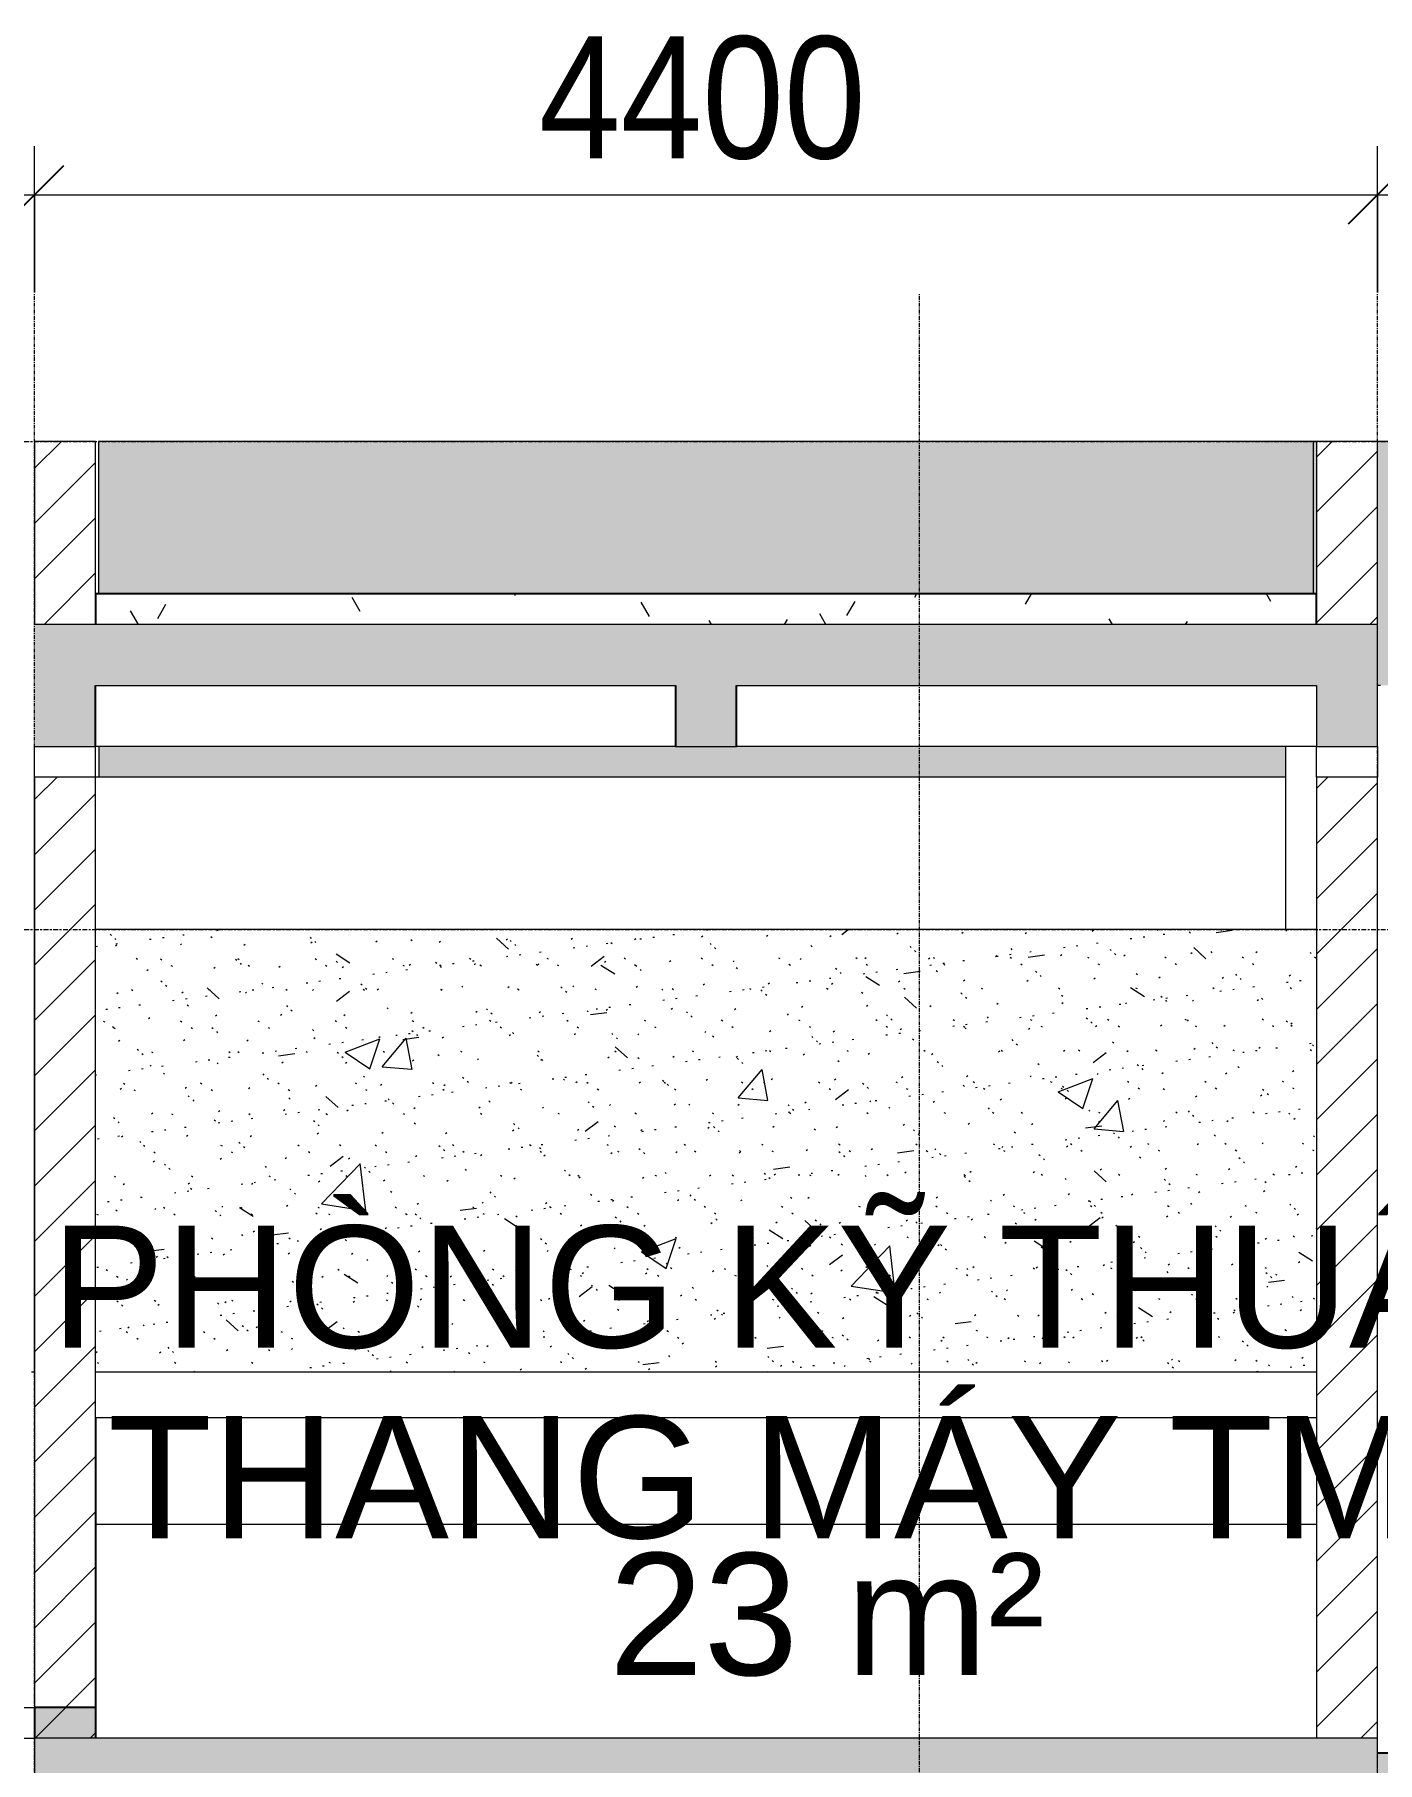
# Model space of a CAD drawing. Header units: millimetres. Extents: x 26124 to 258712, y -8723 to 35400.
# Drawn here: x 112052 to 116453, y 29470 to 35134 of the extents above; entities that cross this region are included whole.
import ezdxf

# ---------------------------------------------------------------- set-up
doc = ezdxf.new("R2010")
doc.units = ezdxf.units.MM
doc.linetypes.add('Centre', pattern=[31.75, 6.35, -4.7625, 15.875, -4.7625])
doc.linetypes.add('Grid Line', pattern=[22.225, 12.7, -3.175, 3.175, -3.175])
for name, color, linetype, lineweight in [('0-1', 7, 'Continuous', 5), ('A-ANNO-DIMS', 211, 'Continuous', 9), ('A-ANNO-DIMS-160', 211, 'Continuous', 9), ('A-AREA-IDEN', 2, 'Continuous', 9), ('A-DETL-GENF-1', 7, 'Continuous', 9), ('A-DETL-MEDM', 33, 'Continuous', 18), ('A-DETL-THIN', 151, 'Continuous', 9), ('A-FLOR-2', 7, 'Continuous', 9), ('A-FLOR-3', 192, 'Continuous', 25), ('A-FLOR-LEVL-2', 51, 'Centre', 9), ('A-FLOR-PATT-3', 8, 'Continuous', 9), ('A-WALL', 113, 'Continuous', 9), ('A-WALL-1', 113, 'Continuous', 18), ('A-WALL-PATT-4', 111, 'Continuous', 9), ('I-WALL', 2, 'Continuous', 9), ('I-WALL-3', 2, 'Continuous', 18), ('S-BEAM-1', 12, 'Continuous', 5), ('S-BEAM-2', 10, 'Continuous', 25), ('S-BEAM-3', 7, 'Continuous', 9), ('S-COLS-1', 7, 'Continuous', 9), ('S-GRID-1', 1, 'Grid Line', 9)]:
    doc.layers.add(name, color=color, linetype=linetype, lineweight=lineweight)
doc.styles.add('Arial_1', font='arial.ttf', dxfattribs={"height": 400})
doc.styles.add('UTM Avo', font='', dxfattribs={"width": 0.9, "height": 400})
doc.styles.get('UTM Avo').set_extended_font_data('UTM Avo')
doc.dimstyles.new('1_Dim_chi_tiet_2_5', dxfattribs={"dimscale": 304.8, "dimtxt": 399.720379, "dimasz": 0.629921, "dimexe": 0.524934, "dimexo": 0.0625, "dimgap": 0.052493, "dimtad": 1, "dimdec": 0, "dimrnd": 5, "dimzin": 0, "dimdsep": 46, "dimtxsty": 'UTM Avo', "dimblk1": 'OBLIQUE', "dimblk2": 'OBLIQUE', "dimsah": 1, "dimcen": 0.09, "dimdle": 0.524934, "dimazin": 0, "dimtfac": 1, "dimtdec": 4, "dimtix": 1, "dimtmove": 0, "dimatfit": 3, "dimfxl": 1.049869, "dimfxlon": 1, "dimtvp": 1, "dimtolj": 1, "dimtzin": 0, "dimarcsym": 2})
pattern_1 = [(0, (80880.3, 14125), (650.24, 162.56), [53.645, -434.035, 53.645, -434.035, -2600.96]), (0, (80880.3, 14125), (650.24, 162.56), [-975.36, 53.645, -921.715, 53.645, -434.035, -1137.92]), (0, (80880.3, 14125), (650.24, 162.56), [-2438.4, 53.645, -271.475, 53.645, -759.155]), (120, (81124.14, 14206.28), (-465.9011, 481.84436), [53.645, -434.035, 53.645, -3034.995]), (120, (81124.14, 14206.28), (-465.9011, 481.84436), [-541.325, -434.035, 53.645, -921.715, -1625.6]), (120, (81124.14, 14206.28), (-465.9011, 481.84436), [-1950.72, 53.645, -434.035, 53.645, -1084.275]), (120, (81124.14, 14206.28), (-465.9011, 481.84436), [-2492.045, -271.475, 53.645, -759.155]), (240, (81205.42, 14531.4), (-184.3389, -644.40436), [53.645, -434.035, 53.645, -3034.995]), (240, (81205.42, 14531.4), (-184.3389, -644.40436), [-541.325, -434.035, 53.645, -921.715, -1625.6]), (240, (81205.42, 14531.4), (-184.3389, -644.40436), [-1950.72, 53.645, -434.035, 53.645, -1084.275]), (240, (81205.42, 14531.4), (-184.3389, -644.40436), [-2492.045, -271.475, 53.645, -759.155])]
pattern_2 = [(45, (80880.3, 14125), (-90.50967, 90.50967), [])]

# ---------------------------------------------------------------- blocks, each defined once
blk = doc.blocks.new('NCV_TKTC_KET CAU_rvt-1-TKCS_MẶT CẮT 3')
at = {"layer": 'S-BEAM-1'}
blk.add_hatch(color=256, dxfattribs=at).paths.add_polyline_path([(112052.7, 29550), (112252.7, 29550), (112252.7, 29650), (112052.7, 29650)])
at = {"layer": 'A-FLOR-2'}
for p, q in [((112252.6, 30750), (116252.6, 30750)), ((116252.6, 30600), (112252.6, 30600))]:
    blk.add_line(p, q, dxfattribs=at)
at = {"layer": 'S-BEAM-2'}
for p, q in [((112252.6, 32800), (112252.6, 33000)), ((114152.6, 33000), (114152.6, 32800)), ((114352.6, 32800), (114352.6, 33000)), ((112252.7, 29650), (112052.7, 29650)), ((112052.7, 29650), (112052.7, 29550)), ((112252.7, 29550), (112252.7, 29650))]:
    blk.add_line(p, q, dxfattribs=at)
at = {"layer": 'S-BEAM-3'}
for p, q in [((114152.6, 32800), (112252.6, 32800)), ((116252.6, 32800), (114352.6, 32800)), ((112252.6, 30750), (116252.6, 30750)), ((116252.6, 30250), (112252.6, 30250)), ((107852.6, 29650), (112052.6, 29650))]:
    blk.add_line(p, q, dxfattribs=at)
at = {"layer": 'S-COLS-1'}
for p, q in [((112252.6, 32700), (112252.6, 32800)), ((116152.6, 32200), (116152.6, 32800)), ((116252.6, 32700), (116252.6, 32800))]:
    blk.add_line(p, q, dxfattribs=at)
blk = doc.blocks.new('DIMBLOCK72-TKCS_MẶT CẮT 3')
at = {"layer": 'A-ANNO-DIMS-160'}
for p, q in [((105952.6, 34288.1), (105952.6, 34768.1)), ((112052.6, 34288.1), (112052.6, 34768.1)), ((105792.6, 34608.1), (112052.6, 34608.1)), ((105952.6, 34608.1), (105952.6, 34288.1)), ((112052.6, 34608.1), (112052.6, 34288.1))]:
    blk.add_line(p, q, dxfattribs=at)
at = {"layer": 'A-ANNO-DIMS-160', "lineweight": 25}
for p, q in [((105952.6, 34608.1), (106048.6, 34704.1)), ((112052.6, 34608.1), (112148.6, 34704.1)), ((105952.6, 34608.1), (105856.6, 34512.1)), ((112052.6, 34608.1), (111956.6, 34512.1))]:
    blk.add_line(p, q, dxfattribs=at)
at = {"layer": 'A-ANNO-DIMS-160', "color": 0, "insert": (108454.8, 35127.7), "char_height": 400, "width": 1314.636, "attachment_point": 1, "line_spacing_factor": 1.110334, "style": 'UTM Avo'}
blk.add_mtext('6100', dxfattribs=at)
blk = doc.blocks.new('_Oblique')
at = {"color": 0, "linetype": 'ByBlock', "lineweight": -2}
blk.add_line((-0.5, -0.5), (0.5, 0.5), dxfattribs=at)
blk = doc.blocks.new('DIMBLOCK73-TKCS_MẶT CẮT 3')
at = {"layer": 'A-ANNO-DIMS-160'}
for p, q in [((112052.6, 34288.1), (112052.6, 34768.1)), ((116452.6, 34288.1), (116452.6, 34768.1)), ((112052.6, 34608.1), (116452.6, 34608.1)), ((112052.6, 34608.1), (112052.6, 34288.1)), ((116452.6, 34608.1), (116452.6, 34288.1))]:
    blk.add_line(p, q, dxfattribs=at)
at = {"layer": 'A-ANNO-DIMS-160', "lineweight": 25}
for p, q in [((112052.6, 34608.1), (112148.6, 34704.1)), ((116452.6, 34608.1), (116548.6, 34704.1)), ((112052.6, 34608.1), (111956.6, 34512.1)), ((116452.6, 34608.1), (116356.6, 34512.1))]:
    blk.add_line(p, q, dxfattribs=at)
at = {"layer": 'A-ANNO-DIMS-160', "color": 0, "insert": (113704.8, 35127.7), "char_height": 400, "width": 1314.636, "attachment_point": 1, "line_spacing_factor": 1.110334, "style": 'UTM Avo'}
blk.add_mtext('4400', dxfattribs=at)
blk = doc.blocks.new('DIMBLOCK74-TKCS_MẶT CẮT 3')
at = {"layer": 'A-ANNO-DIMS-160'}
for p, q in [((116452.6, 34288.1), (116452.6, 34768.1)), ((127252.6, 34288.1), (127252.6, 34768.1)), ((116452.6, 34608.1), (127412.6, 34608.1)), ((116452.6, 34608.1), (116452.6, 34288.1)), ((127252.6, 34608.1), (127252.6, 34288.1))]:
    blk.add_line(p, q, dxfattribs=at)
at = {"layer": 'A-ANNO-DIMS-160', "lineweight": 25}
for p, q in [((116452.6, 34608.1), (116548.6, 34704.1)), ((127252.6, 34608.1), (127348.6, 34704.1)), ((116452.6, 34608.1), (116356.6, 34512.1)), ((127252.6, 34608.1), (127156.6, 34512.1))]:
    blk.add_line(p, q, dxfattribs=at)
at = {"layer": 'A-ANNO-DIMS-160', "color": 0, "insert": (121167.9, 35127.7), "char_height": 400, "width": 1643.295, "attachment_point": 1, "line_spacing_factor": 1.110334, "style": 'UTM Avo'}
blk.add_mtext('10800', dxfattribs=at)

msp = doc.modelspace()

# ---------------------------------------------------------------- hatches: boundary and pattern name
at = {"layer": 'A-DETL-GENF-1'}
h = msp.add_hatch(color=256, dxfattribs=at)
h.paths.add_polyline_path([(116152.5, 1550), (116452.5, 1550), (116452.5, 1950), (118252.6, 1950), (118252.6, 1700), (118452.6, 1700), (118452.6, 1950), (122652.5, 1950), (122652.5, 1550), (122953, 1550), (122953, 1950), (126952.5, 1950), (126952.5, 1550), (127252.5, 1550), (127252.5, 2150), (112052.6, 2150), (112052.6, 1550), (112352.5, 1550), (112352.5, 1950), (116152.5, 1950), (116152.5, 1809.6)])
h.paths.add_polyline_path([(33652.6, 1550), (33952.6, 1550), (33952.6, 2000), (37952.1, 2000), (37952.1, 1550), (38252.6, 1550), (38252.6, 1950), (42452.6, 1950), (42452.6, 1700), (42652.6, 1700), (42652.6, 1950), (44452.6, 1950), (44452.6, 1550), (44752.6, 1550), (44752.6, 1950), (48552.6, 1950), (48552.6, 1550), (48852.6, 1550), (48852.6, 2150), (33652.6, 2150), (33652.6, 1809.6)])
h.paths.add_polyline_path([(126952.5, 4950), (127252.5, 4950), (127252.5, 5550), (112052.6, 5550), (112052.6, 4950), (112352.5, 4950), (112352.5, 5350), (116152.5, 5350), (116152.5, 4950), (116452.5, 4950), (116452.5, 5350), (118252.6, 5350), (118252.6, 5100), (118452.6, 5100), (118452.6, 5350), (122652.5, 5350), (122652.5, 4950), (122953, 4950), (122953, 5350), (126952.5, 5350)])
h.paths.add_polyline_path([(44752.6, 4950), (44752.6, 5350), (48552.6, 5350), (48552.6, 4950), (48852.6, 4950), (48852.6, 5550), (33652.6, 5550), (33652.6, 4950), (33952.6, 4950), (33952.6, 5380), (37952.1, 5380), (37952.1, 4950), (38252.6, 4950), (38252.6, 5350), (42452.6, 5350), (42452.6, 5100), (42652.6, 5100), (42652.6, 5350), (44452.6, 5350), (44452.6, 4950), (44717.3, 4950)])
h.paths.add_polyline_path([(126952.5, 8350), (127252.5, 8350), (127252.5, 8950), (112052.6, 8950), (112052.6, 8350), (112352.5, 8350), (112352.5, 8750), (116152.5, 8750), (116152.5, 8350), (116452.5, 8350), (116452.5, 8750), (118252.6, 8750), (118252.6, 8500), (118452.6, 8500), (118452.6, 8750), (122652.5, 8750), (122652.5, 8350), (122953, 8350), (122953, 8750), (126952.5, 8750)])
h.paths.add_polyline_path([(33952.6, 8350), (33952.6, 8780), (37952.1, 8780), (37952.1, 8350), (38252.6, 8350), (38252.6, 8750), (42452.6, 8750), (42452.6, 8500), (42652.6, 8500), (42652.6, 8750), (44452.6, 8750), (44452.6, 8350), (44752.6, 8350), (44752.6, 8750), (48552.6, 8750), (48552.6, 8350), (48852.6, 8350), (48852.6, 8950), (33652.6, 8950), (33652.6, 8350)])
h.paths.add_polyline_path([(33952.6, 11750), (33952.6, 12200), (37952.1, 12200), (37952.1, 11750), (38252.6, 11750), (38252.6, 12150), (42452.6, 12150), (42452.6, 11900), (42652.6, 11900), (42652.6, 12150), (44452.6, 12150), (44452.6, 11750), (44752.6, 11750), (44752.6, 12150), (48552.6, 12150), (48552.6, 11750), (48852.6, 11750), (48852.6, 12350), (33652.6, 12350), (33652.6, 11750)])
h.paths.add_polyline_path([(116189.3, 11750), (116452.5, 11750), (116452.5, 12150), (118252.6, 12150), (118252.6, 11900), (118452.6, 11900), (118452.6, 12150), (122652.5, 12150), (122652.5, 11750), (122953, 11750), (122953, 12150), (126952.5, 12150), (126952.5, 11750), (127252.5, 11750), (127252.5, 12350), (112052.6, 12350), (112052.6, 11750), (112352.5, 11750), (112352.5, 12150), (116152.5, 12150), (116152.5, 11750)])
h.paths.add_polyline_path([(126952.5, 15150), (127252.5, 15150), (127252.5, 15750), (112052.6, 15750), (112052.6, 15150), (112352.5, 15150), (112352.5, 15550), (116152.5, 15550), (116152.5, 15150), (116452.5, 15150), (116452.5, 15550), (118252.6, 15550), (118252.6, 15300), (118452.6, 15300), (118452.6, 15550), (122652.5, 15550), (122652.5, 15150), (122953, 15150), (122953, 15550), (126952.5, 15550)])
h.paths.add_polyline_path([(33952.6, 15150), (33952.6, 15600), (37952.1, 15600), (37952.1, 15150), (38252.6, 15150), (38252.6, 15550), (42452.6, 15550), (42452.6, 15300), (42652.6, 15300), (42652.6, 15550), (44452.6, 15550), (44452.6, 15150), (44752.6, 15150), (44752.6, 15550), (48552.6, 15550), (48552.6, 15150), (48852.6, 15150), (48852.6, 15750), (33652.6, 15750), (33652.6, 15150)])
h.paths.add_polyline_path([(126952.5, 18550), (127252.5, 18550), (127252.5, 19150), (112052.6, 19150), (112052.6, 18550), (112352.5, 18550), (112352.5, 18950), (116152.5, 18950), (116152.5, 18550), (116452.5, 18550), (116452.5, 18950), (118252.6, 18950), (118252.6, 18700), (118452.6, 18700), (118452.6, 18950), (122652.5, 18950), (122652.5, 18550), (122953, 18550), (122953, 18950), (126952.5, 18950), (126952.5, 18552.9)])
h.paths.add_polyline_path([(33952.6, 18550), (33952.6, 19000), (37952.1, 19000), (37952.1, 18550), (38252.6, 18550), (38252.6, 18950), (42452.6, 18950), (42452.6, 18700), (42652.6, 18700), (42652.6, 18950), (44452.6, 18950), (44452.6, 18550), (44752.6, 18550), (44752.6, 18950), (48552.6, 18950), (48552.6, 18550), (48852.6, 18550), (48852.6, 19150), (33652.6, 19150), (33652.6, 18550)])
h.paths.add_polyline_path([(126952.5, 21950), (127252.5, 21950), (127252.5, 22550), (112052.6, 22550), (112052.6, 21950), (112352.5, 21950), (112352.5, 22350), (116152.5, 22350), (116152.5, 21950), (116452.5, 21950), (116452.5, 22350), (118252.6, 22350), (118252.6, 22100), (118452.6, 22100), (118452.6, 22350), (122652.5, 22350), (122652.5, 21950), (122953, 21950), (122953, 22350), (126952.5, 22350), (126952.5, 22140.7)])
h.paths.add_polyline_path([(33652.6, 21950), (33952.6, 21950), (33952.6, 22400), (37952.1, 22400), (37952.1, 21950), (38252.6, 21950), (38252.6, 22350), (42452.6, 22350), (42452.6, 22100), (42652.6, 22100), (42652.6, 22350), (44452.6, 22350), (44452.6, 21950), (44752.6, 21950), (44752.6, 22350), (48552.6, 22350), (48552.6, 21950), (48852.6, 21950), (48852.6, 22550), (33652.6, 22550), (33652.6, 22140.7)])
h.paths.add_polyline_path([(127252.5, 25350), (127252.5, 25950), (112052.6, 25950), (112052.6, 25350), (112352.5, 25350), (112352.5, 25750), (116152.5, 25750), (116152.5, 25350), (116452.5, 25350), (116452.5, 25750), (118252.6, 25750), (118252.6, 25500), (118452.6, 25500), (118452.6, 25750), (122652.5, 25750), (122652.5, 25350), (122953, 25350), (122953, 25750), (126952.5, 25750), (126952.5, 25350)])
h.paths.add_polyline_path([(33952.6, 25350), (33952.6, 25800), (37952.1, 25800), (37952.1, 25350), (38252.6, 25350), (38252.6, 25750), (42452.6, 25750), (42452.6, 25500), (42652.6, 25500), (42652.6, 25750), (44452.6, 25750), (44452.6, 25350), (44752.6, 25350), (44752.6, 25750), (48552.6, 25750), (48552.6, 25350), (48852.6, 25350), (48852.6, 25950), (33652.6, 25950), (33652.6, 25350)])
h.paths.add_polyline_path([(126952.6, 28750), (127252.6, 28750), (127252.6, 29650), (127052.6, 29650), (127052.6, 29350), (116452.6, 29350), (116452.6, 29550), (112052.6, 29550), (112052.6, 28950), (112352.7, 28950), (112352.7, 29350), (116152.6, 29350), (116152.6, 28950), (116452.6, 28950), (116452.6, 29150), (118252.6, 29150), (118252.6, 28900), (118452.6, 28900), (118452.6, 29150), (122652.6, 29150), (122652.6, 28750), (122952.6, 28750), (122952.6, 29150), (126952.6, 29150)])
h.paths.add_polyline_path([(33952.6, 28750), (33952.6, 29150), (37952.1, 29150), (37952.1, 28750), (38252.6, 28750), (38252.6, 29150), (42452.6, 29150), (42452.6, 28900), (42652.6, 28900), (42652.6, 29150), (44452.6, 29150), (44452.6, 28950), (44752.6, 28950), (44752.6, 29350), (48552.6, 29350), (48552.6, 28950), (48852.6, 28950), (48852.6, 29550), (44452.6, 29550), (44452.6, 29350), (33852.6, 29350), (33852.6, 29650), (33652.6, 29650), (33652.6, 28750)])
h.paths.add_polyline_path([(127252.6, 32700), (127252.6, 33200), (126454.5, 33200), (126454.5, 33000), (127054.5, 33000), (127054.5, 32700)])
h.paths.add_polyline_path([(33652.6, 32700), (33850.6, 32700), (33850.6, 33000), (34450.6, 33000), (34450.6, 33200), (33652.6, 33200)])
h.paths.add_polyline_path([(112252.5, 32800), (112252.5, 33000), (114152.7, 33000), (114152.7, 32800), (114352.5, 32800), (114352.5, 33000), (116252.6, 33000), (116252.6, 32800), (116452.6, 32800), (116452.6, 33200), (112052.4, 33200), (112052.4, 32800)])
h.paths.add_polyline_path([(46752.4, 32800), (46752.4, 33000), (48652.6, 33000), (48652.6, 32800), (48852.7, 32800), (48852.7, 33200), (44452.6, 33200), (44452.6, 32800), (44652.6, 32800), (44652.6, 33000), (46552.6, 33000), (46552.6, 32800)])
at = {"layer": 'A-FLOR-PATT-3'}
h = msp.add_hatch(dxfattribs=at)
h.set_pattern_fill('FP_2', color=256, style=0, pattern_type=2)
h.set_pattern_definition(pattern_1)
h.paths.add_polyline_path([(116189.3, 33200), (116252.6, 33200), (116252.6, 33300), (112252.6, 33300), (112252.6, 33200), (114352.5, 33200)])
h = msp.add_hatch(dxfattribs=at)
h.set_pattern_fill('FP_2', color=256, style=0, pattern_type=2)
h.set_pattern_definition(pattern_1)
h.paths.add_polyline_path([(33852.6, 29350), (44452.6, 29350), (44452.6, 29500), (33852.6, 29500)])
h.paths.add_polyline_path([(127052.6, 29350), (127052.6, 29500), (116452.6, 29500), (116452.6, 29350), (126952.6, 29350)])
at = {"layer": 'A-WALL-PATT-4'}
h = msp.add_hatch(dxfattribs=at)
h.set_pattern_fill('FP_1', color=256, style=0, pattern_type=2)
h.set_pattern_definition(pattern_2)
h.paths.add_polyline_path([(112252.5, 33200), (112252.6, 33200), (112252.5, 33800), (112052.6, 33800), (112052.6, 33200)])
for points in [[(116242.6, 33300), (116242.6, 33800), (112262.4, 33800), (112262.4, 33300), (116189.3, 33300)], [(114402.6, 32700), (116152.6, 32700), (116152.6, 32800), (112262.6, 32800), (112262.6, 32700), (114352.6, 32700)]]:
    msp.add_hatch(color=256, dxfattribs=at).paths.add_polyline_path(points)
h = msp.add_hatch(color=256, dxfattribs=at)
h.paths.add_polyline_path([(119062.6, 33000), (119062.6, 33800), (116452.6, 33800), (116452.6, 33000), (117813.7, 33000)])
h.paths.add_polyline_path([(116242.6, 33300), (116252.6, 33300), (116252.6, 33800), (116242.6, 33800)])
h = msp.add_hatch(dxfattribs=at)
h.set_pattern_fill('FP_1', color=256, style=0, pattern_type=2)
h.set_pattern_definition(pattern_2)
h.paths.add_polyline_path([(116452.6, 33200), (116452.6, 33800), (116252.6, 33800), (116252.6, 33200)])
h = msp.add_hatch(dxfattribs=at)
h.set_pattern_fill('FP_1', color=256, style=0, pattern_type=2)
h.set_pattern_definition(pattern_2)
h.paths.add_polyline_path([(112252.6, 29550), (112252.6, 32700), (112052.6, 32700), (112052.6, 29550), (112128.4, 29550)])
h = msp.add_hatch(dxfattribs=at)
h.set_pattern_fill('FP_1', color=256, style=0, pattern_type=2)
h.set_pattern_definition(pattern_2)
h.paths.add_polyline_path([(116452.6, 29550), (116452.6, 32700), (116252.6, 32700), (116252.6, 29550), (116438.5, 29550)])
h = msp.add_hatch(dxfattribs=at)
h.set_pattern_fill('FP_6', color=256, style=0, pattern_type=2)
h.set_pattern_definition([(50, (80880.3, 14125), (1165.978, -102.01), [121.92, -1341.12]), (355, (80880.3, 14125), (-225.554, 1222.763), [97.536, -1072.896]), (100.451, (80977.5, 14116.5), (940.433, 1120.746), [103.616, -1139.776]), (46.184, (80880.3, 14450.1), (1734.906, -269.074), [182.88, -2011.68]), (96.636, (81024.9, 14427.7), (1519.38, 1583.536), [155.424, -1709.665]), (351.184, (80880.3, 14450.1), (1519.39, 1583.52), [146.304, -1609.344]), (21, (81042.9, 14368.8), (970.332, -654.498), [121.92, -1341.12]), (326, (81042.9, 14368.8), (395.533, 1178.804), [97.536, -1072.896]), (71.451, (81123.7, 14314.3), (1365.87, 524.296), [103.616, -1139.776]), (37.5, (80880.3, 14125), (19.767, 541.1527), [53.645, -1006.246, 53.645, -1035.507, -1076.96]), (37.5, (80880.3, 14125), (19.767, 541.1527), [-2149.043, 53.645, -1023.315]), (7.5, (80880.3, 14125), (427.646, 641.156), [53.645, -567.334, 53.645, -981.862, -410.464]), (7.5, (80880.3, 14125), (427.646, 641.156), [-1656.486, 53.645, -356.819]), (327.5, (80517.8, 14125), (867.782, -36.665), [53.645, -352.755, 53.645, -1214.323, -1682.496]), (327.5, (80517.8, 14125), (867.782, -36.665), [-1674.368, 53.645, -1628.85]), (317.5, (80355.2, 14125), (948.028, 162.731), [53.645, -474.675, 53.645, -788.416, -1194.816]), (317.5, (80355.2, 14125), (948.028, 162.731), [-1370.38, 53.645, -1141.17])])
h.paths.add_polyline_path([(112252.6, 29650), (112252.7, 29650), (112252.6, 30250)])
h.paths.add_polyline_path([(112252.7, 30750), (116252.6, 30750), (116252.6, 32200), (112252.6, 32200), (112252.6, 30750)])
h = msp.add_hatch(dxfattribs=at)
h.set_pattern_fill('FP_7', color=256, style=0, pattern_type=2)
h.set_pattern_definition([(37.5, (80880.3, 14125), (-5.1206, 156.61216), [5.364, -118.181, 5.364, -132.812, -132.08]), (37.5, (80880.3, 14125), (-5.1206, 156.61216), [-261.722, 5.364, -126.716]), (7.5, (80880.3, 14125), (143.847, 229.3842), [5.364, -61.285, 5.364, -105.989, -42.672]), (7.5, (80880.3, 14125), (143.847, 229.3842), [-178.003, 5.364, -37.308]), (327.5, (80780.33, 14125), (253.1176, 0.4601), [5.364, -35.276, 5.364, -140.94, -191.008]), (327.5, (80780.33, 14125), (253.1176, 0.4601), [-186.944, 5.364, -185.644]), (317.5, (80780.33, 14125), (244.3381, 71.3376), [5.364, -14.956, 5.364, -90.546, -109.728]), (317.5, (80780.33, 14125), (244.3381, 71.3376), [-116.23, 5.364, -104.364])])
h.paths.add_polyline_path([(112252.6, 29650), (112252.7, 29650), (112252.6, 30250)])
h.paths.add_polyline_path([(112252.7, 30750), (116252.6, 30750), (116252.6, 32200), (112252.6, 32200), (112252.6, 30750)])

# ---------------------------------------------------------------- linework, layer by layer
at = {"layer": 'A-DETL-MEDM'}
for p, q in [((116452.6, 33200), (112052.4, 33200)), ((116452.6, 32800), (116452.6, 33200)), ((112252.5, 32800), (112252.5, 33000)), ((112252.5, 33000), (114152.7, 33000)), ((114152.7, 33000), (114152.7, 32800)), ((114352.5, 32800), (114352.5, 33000)), ((114352.5, 33000), (116252.6, 33000)), ((116252.6, 33000), (116252.6, 32800)), ((112052.4, 32800), (112252.5, 32800)), ((114152.7, 32800), (114352.5, 32800)), ((116252.6, 32800), (116452.6, 32800))]:
    msp.add_line(p, q, dxfattribs=at)
at = {"layer": 'A-DETL-THIN'}
for p, q in [((116452.6, 29550), (112052.6, 29550)), ((112052.6, 29550), (112052.6, 28950)), ((116452.6, 29350), (116452.6, 29550))]:
    msp.add_line(p, q, dxfattribs=at)
at = {"layer": 'A-FLOR-3'}
for p, q in [((116252.6, 33300), (112252.6, 33300)), ((112252.6, 33300), (112252.6, 33200)), ((116252.6, 33200), (116252.6, 33300)), ((127052.6, 29500), (116452.6, 29500))]:
    msp.add_line(p, q, dxfattribs=at)
at = {"layer": 'A-FLOR-LEVL-2'}
for p, q in [((26123.8, 33800), (134152.6, 33800)), ((26123.8, 32200), (134152.6, 32200))]:
    msp.add_line(p, q, dxfattribs=at)
at = {"layer": 'A-WALL'}
for p, q in [((116242.6, 33800), (112262.4, 33800)), ((112262.4, 33800), (112262.4, 33300)), ((116242.6, 33300), (116242.6, 33800)), ((116152.6, 32700), (112252.6, 32700)), ((116152.6, 32200), (116152.6, 32700)), ((116452.6, 29550), (116452.6, 32700)), ((116252.6, 32200), (116252.6, 29550)), ((116252.6, 30600), (112252.7, 30600)), ((112252.7, 30600), (112252.7, 29650)), ((107852.6, 29550), (112052.6, 29550))]:
    msp.add_line(p, q, dxfattribs=at)
at = {"layer": 'A-WALL-1'}
for p, q in [((112052.6, 33800), (112052.6, 33200)), ((112252.6, 33800), (112052.6, 33800)), ((112252.6, 33300), (112252.6, 33800)), ((116452.6, 33800), (116252.6, 33800)), ((116252.6, 33800), (116252.6, 33200)), ((116452.6, 33200), (116452.6, 33800)), ((112252.6, 32700), (112052.6, 32700)), ((112052.6, 32700), (112052.6, 29550)), ((112252.6, 29550), (112252.6, 32700)), ((116252.6, 32700), (116252.6, 32200)), ((116452.6, 32700), (116252.6, 32700))]:
    msp.add_line(p, q, dxfattribs=at)
at = {"layer": 'I-WALL'}
for p, q in [((116252.6, 33800), (116242.6, 33800)), ((119062.6, 33800), (116452.6, 33800)), ((112262.6, 32800), (112262.6, 32700)), ((116252.6, 32200), (112252.6, 32200))]:
    msp.add_line(p, q, dxfattribs=at)
at = {"layer": 'I-WALL-3'}
for p, q in [((116462.6, 33000), (116452.6, 33000)), ((112052.6, 30750), (112052.6, 32800.2)), ((116452.6, 32800), (116452.6, 32700)), ((112042.6, 30750), (112052.6, 30750))]:
    msp.add_line(p, q, dxfattribs=at)
at = {"layer": 'S-GRID-1'}
for p, q in [((112052.6, 30285.9), (112052.6, 34285.9)), ((114952.6, 30285.9), (114952.6, 34285.9)), ((116452.6, 30285.9), (116452.6, 34285.9)), ((112052.6, -2320.6), (112052.6, 30285.9)), ((114952.6, -2320.6), (114952.6, 30285.9)), ((116452.6, -2320.6), (116452.6, 30285.9))]:
    msp.add_line(p, q, dxfattribs=at)

# ---------------------------------------------------------------- block references
at = {"layer": '0-1'}
msp.add_blockref('NCV_TKTC_KET CAU_rvt-1-TKCS_MẶT CẮT 3', (0, 0), dxfattribs=at)

# ---------------------------------------------------------------- texts
at = {"layer": 'A-AREA-IDEN', "char_height": 400, "line_spacing_factor": 0.936439, "style": 'Arial_1'}
for s, insert, width, attachment_point in [('\\pt8,16,24,32,40,48,56,64,72,80,88,96,104,112,120,128,136,144,152,160,168,176,184,192,200,208,216,224,232,240,248,256;PHÒNG KỸ THUẬT\\PTHANG MÁY TM3', (114589.8, 30199.4), 4985.6, 8), ('\\pt8,16,24,32,40,48,56,64,72,80,88,96,104,112,120,128,136,144,152,160,168,176,184,192,200,208,216,224,232,240,248,256;23 m²', (114647.8, 29953.5), 1449.6, 5)]:
    msp.add_mtext(s, dxfattribs=dict(at, insert=insert, width=width, attachment_point=attachment_point))

# ---------------------------------------------------------------- dimensions: what is measured, and where the dimension line sits
at = {"layer": 'A-ANNO-DIMS'}
for base, p1, p2, override, picture, middle in [((112052.6, 34608.1), (105952.6, 34288.1), (112052.6, 34288.1), {"dimpost": '<>', "dimfxl": 6100.071331}, 'DIMBLOCK72-TKCS_MẶT CẮT 3', (109002.6, 34831)), ((116452.6, 34608.1), (112052.6, 34288.1), (116452.6, 34288.1), {"dimpost": '<>', "dimfxl": 4399.928669}, 'DIMBLOCK73-TKCS_MẶT CẮT 3', (114252.6, 34831)), ((127252.6, 34608.1), (116452.6, 34288.1), (127252.6, 34288.1), {"dimpost": '<>', "dimfxl": 10800}, 'DIMBLOCK74-TKCS_MẶT CẮT 3', (121852.6, 34831))]:
    dim = msp.add_linear_dim(base=base, p1=p1, p2=p2, dimstyle='1_Dim_chi_tiet_2_5', override=override, dxfattribs=at)
    dim.commit()
    dim.dimension.update_dxf_attribs({"geometry": picture, "text_midpoint": middle})

doc.saveas('drawing.dxf')
